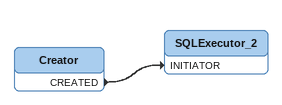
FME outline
Creator
    CREATED -> SQLExecutor_2 [INITIATOR]
SQLExecutor_2
